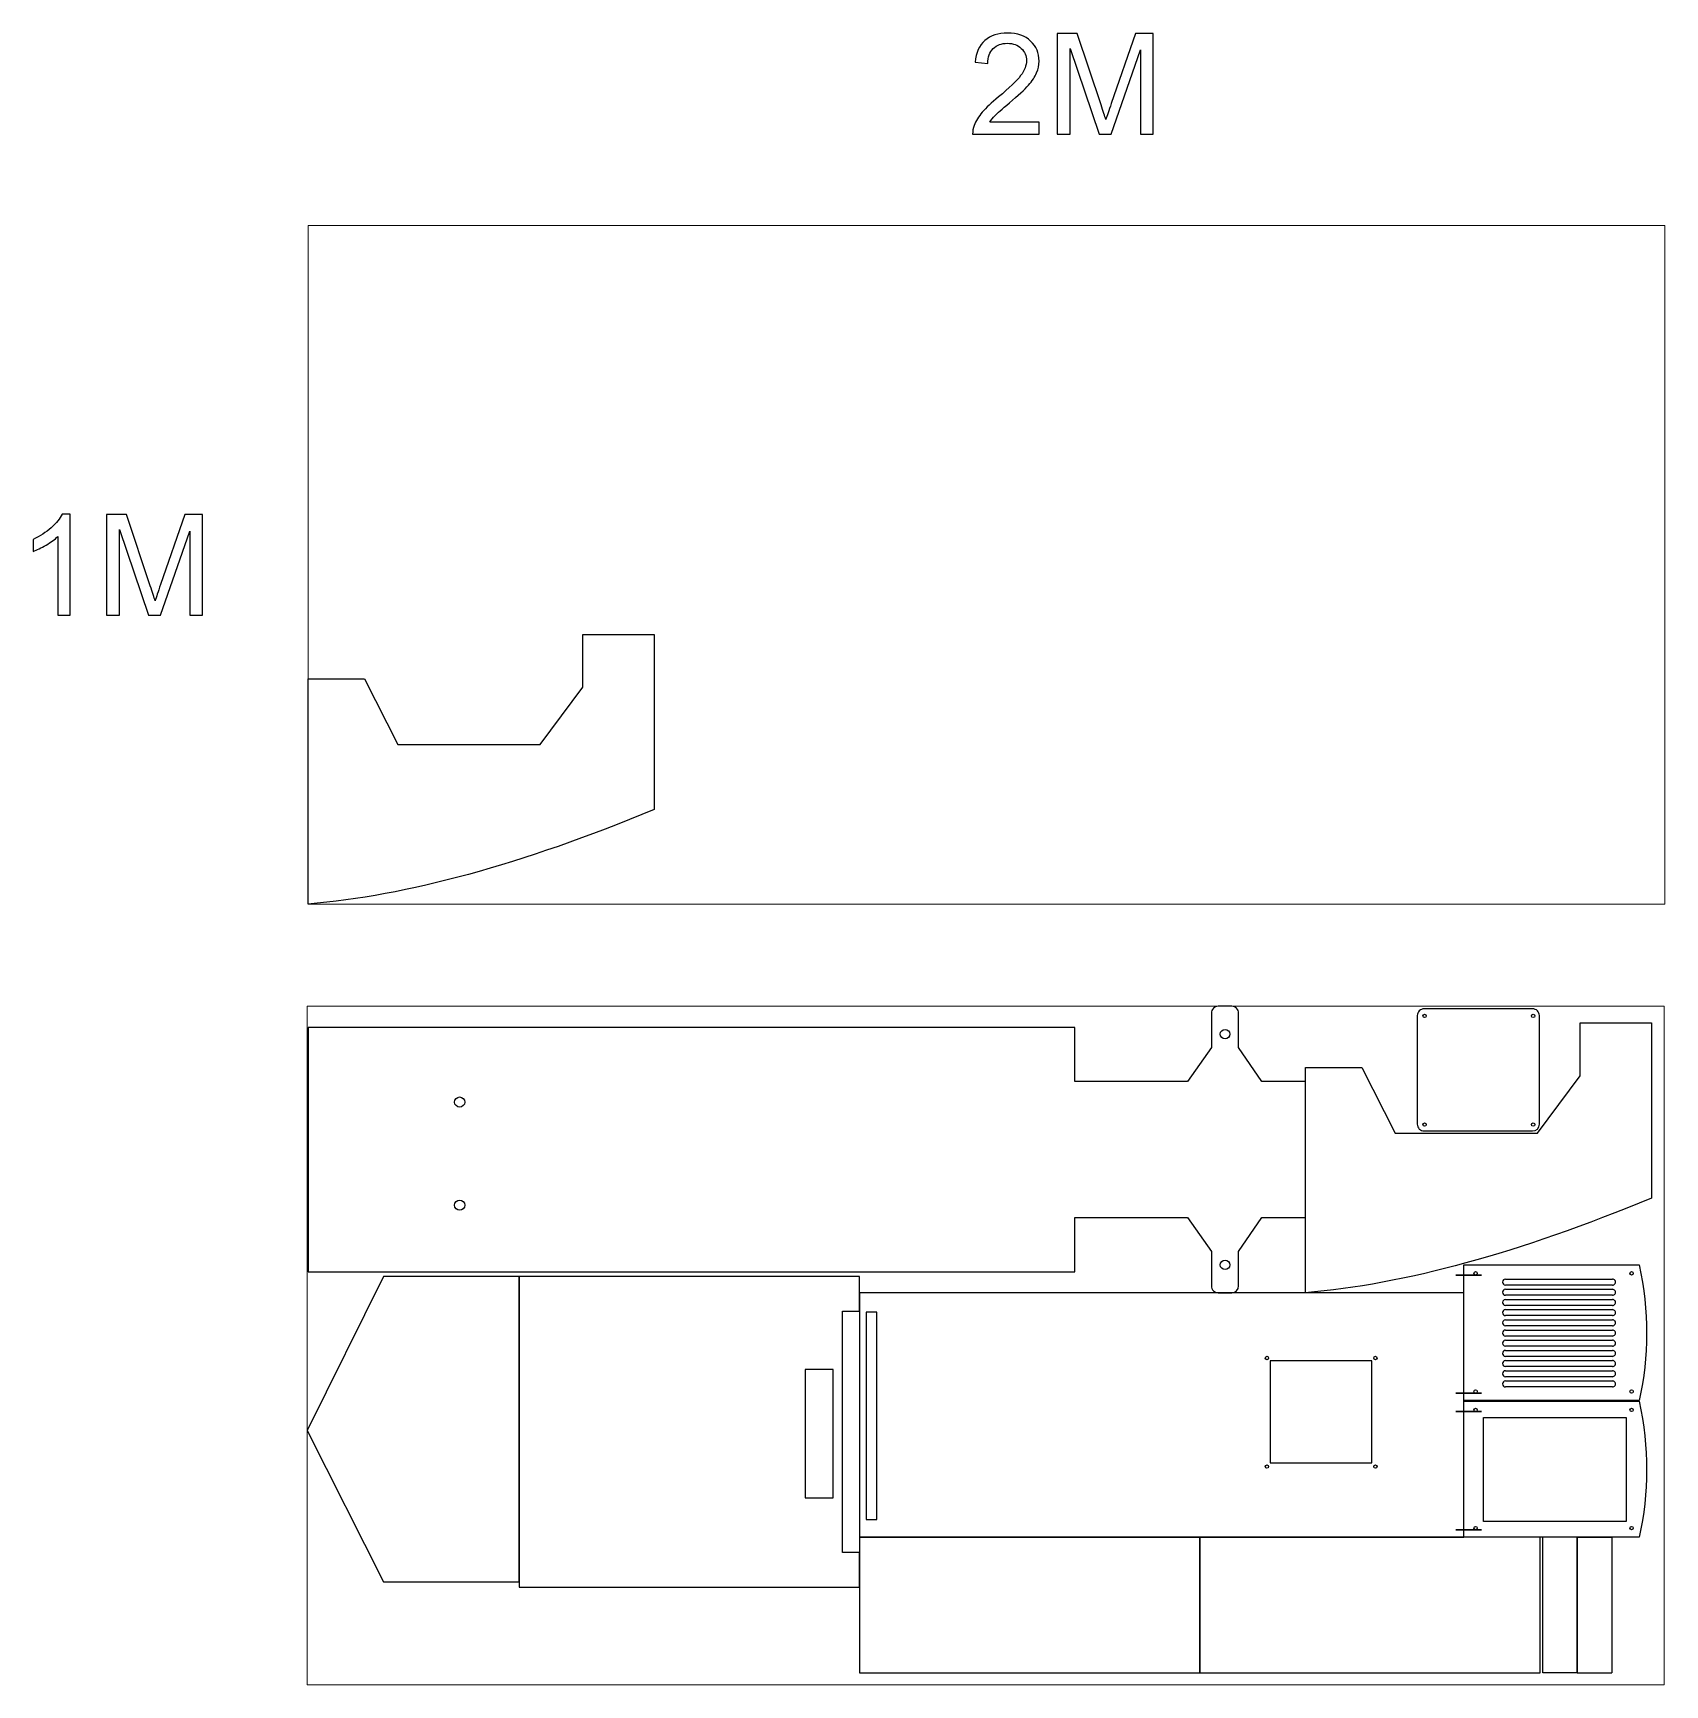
# Model space of a CAD drawing. Header units: millimetres. Extents: x -3024 to -618, y -8058 to -5624.
import ezdxf

# ---------------------------------------------------------------- set-up
doc = ezdxf.new("R2010")
doc.units = ezdxf.units.MM
doc.header["$MEASUREMENT"] = 0
doc.layers.add('Layer 1', color=7, linetype='Continuous')

msp = doc.modelspace()

# ---------------------------------------------------------------- linework, layer by layer
at = {"layer": 'Layer 1', "color": 250, "lineweight": 18}
for points in [[(-2618.2688, -6907.3419), (-618.2688, -6907.3419), (-618.2688, -5907.3419), (-2618.2688, -5907.3419), (-2618.2688, -6907.3419)], [(-2619.2882, -8057.9833), (-619.2882, -8057.9833), (-619.2882, -7057.9833), (-2619.2882, -7057.9833), (-2619.2882, -8057.9833)]]:
    msp.add_lwpolyline(points, close=True, dxfattribs=at)
at = {"layer": 'Layer 1', "color": 240}
for points, knots in [([(-1540.4937, -5755.3527), (-1540.4937, -5755.3527), (-1540.4937, -5772.7537), (-1540.4937, -5772.7537), (-1540.4937, -5772.7537), (-1540.4937, -5772.7537), (-1638.6848, -5772.7537), (-1638.6848, -5772.7537), (-1638.6848, -5772.7537), (-1638.8229, -5768.3689), (-1638.0979, -5764.1568), (-1636.5442, -5760.0828), (-1636.5442, -5760.0828), (-1634.0239, -5753.4193), (-1629.9844, -5746.8249), (-1624.4257, -5740.3686), (-1624.4257, -5740.3686), (-1618.8671, -5733.9123), (-1610.9262, -5726.4547), (-1600.603, -5717.9959), (-1600.603, -5717.9959), (-1584.5485, -5704.7726), (-1573.6384, -5694.3113), (-1567.9417, -5686.5776), (-1567.9417, -5686.5776), (-1562.2104, -5678.8438), (-1559.3448, -5671.5243), (-1559.3448, -5664.6192), (-1559.3448, -5664.6192), (-1559.3448, -5657.4033), (-1561.9342, -5651.3268), (-1567.1131, -5646.3551), (-1567.1131, -5646.3551), (-1572.2919, -5641.4179), (-1579.0589, -5638.9321), (-1587.3796, -5638.9321), (-1587.3796, -5638.9321), (-1596.1837, -5638.9321), (-1603.2269, -5641.556), (-1608.5094, -5646.8039), (-1608.5094, -5646.8039), (-1613.7918, -5652.0173), (-1616.4503, -5659.2677), (-1616.5193, -5668.5551), (-1616.5193, -5668.5551), (-1616.5193, -5668.5551), (-1635.1632, -5666.6908), (-1635.1632, -5666.6908), (-1635.1632, -5666.6908), (-1633.8858, -5652.7424), (-1629.0522, -5642.1085), (-1620.6969, -5634.789), (-1620.6969, -5634.789), (-1612.3072, -5627.4696), (-1601.0863, -5623.8098), (-1586.9653, -5623.8098), (-1586.9653, -5623.8098), (-1572.7407, -5623.8098), (-1561.4508, -5627.7458), (-1553.1647, -5635.6521), (-1553.1647, -5635.6521), (-1544.844, -5643.5585), (-1540.7009, -5653.3638), (-1540.7009, -5665.0335), (-1540.7009, -5665.0335), (-1540.7009, -5670.9719), (-1541.9093, -5676.8068), (-1544.3606, -5682.538), (-1544.3606, -5682.538), (-1546.7774, -5688.3038), (-1550.8169, -5694.3458), (-1556.4446, -5700.6986), (-1556.4446, -5700.6986), (-1562.1068, -5707.0168), (-1571.4633, -5715.7518), (-1584.514, -5726.8), (-1584.514, -5726.8), (-1595.4587, -5735.9838), (-1602.5019, -5742.1985), (-1605.6092, -5745.4784), (-1605.6092, -5745.4784), (-1608.7165, -5748.7583), (-1611.2714, -5752.0383), (-1613.3084, -5755.3527), (-1613.3084, -5755.3527), (-1613.3084, -5755.3527), (-1540.4937, -5755.3527), (-1540.4937, -5755.3527)], [0, 0, 0, 0, 0.043478261, 0.043478261, 0.043478261, 0.043478261, 0.086956522, 0.086956522, 0.086956522, 0.086956522, 0.130434783, 0.130434783, 0.130434783, 0.130434783, 0.173913043, 0.173913043, 0.173913043, 0.173913043, 0.217391304, 0.217391304, 0.217391304, 0.217391304, 0.260869565, 0.260869565, 0.260869565, 0.260869565, 0.304347826, 0.304347826, 0.304347826, 0.304347826, 0.347826087, 0.347826087, 0.347826087, 0.347826087, 0.391304348, 0.391304348, 0.391304348, 0.391304348, 0.434782609, 0.434782609, 0.434782609, 0.434782609, 0.47826087, 0.47826087, 0.47826087, 0.47826087, 0.52173913, 0.52173913, 0.52173913, 0.52173913, 0.565217391, 0.565217391, 0.565217391, 0.565217391, 0.608695652, 0.608695652, 0.608695652, 0.608695652, 0.652173913, 0.652173913, 0.652173913, 0.652173913, 0.695652174, 0.695652174, 0.695652174, 0.695652174, 0.739130435, 0.739130435, 0.739130435, 0.739130435, 0.782608696, 0.782608696, 0.782608696, 0.782608696, 0.826086957, 0.826086957, 0.826086957, 0.826086957, 0.869565217, 0.869565217, 0.869565217, 0.869565217, 0.913043478, 0.913043478, 0.913043478, 0.913043478, 1, 1, 1, 1]), ([(-1513.9434, -5772.7537), (-1513.9434, -5772.7537), (-1513.9434, -5624.4313), (-1513.9434, -5624.4313), (-1513.9434, -5624.4313), (-1513.9434, -5624.4313), (-1484.5275, -5624.4313), (-1484.5275, -5624.4313), (-1484.5275, -5624.4313), (-1484.5275, -5624.4313), (-1449.4494, -5729.4239), (-1449.4494, -5729.4239), (-1449.4494, -5729.4239), (-1446.204, -5739.1947), (-1443.8563, -5746.5142), (-1442.3717, -5751.3823), (-1442.3717, -5751.3823), (-1440.6799, -5745.9963), (-1438.0214, -5738.0554), (-1434.4307, -5727.5941), (-1434.4307, -5727.5941), (-1434.4307, -5727.5941), (-1398.7312, -5624.4313), (-1398.7312, -5624.4313), (-1398.7312, -5624.4313), (-1398.7312, -5624.4313), (-1372.4571, -5624.4313), (-1372.4571, -5624.4313), (-1372.4571, -5624.4313), (-1372.4571, -5624.4313), (-1372.4571, -5772.7537), (-1372.4571, -5772.7537), (-1372.4571, -5772.7537), (-1372.4571, -5772.7537), (-1391.3082, -5772.7537), (-1391.3082, -5772.7537), (-1391.3082, -5772.7537), (-1391.3082, -5772.7537), (-1391.3082, -5648.6683), (-1391.3082, -5648.6683), (-1391.3082, -5648.6683), (-1391.3082, -5648.6683), (-1434.6034, -5772.7537), (-1434.6034, -5772.7537), (-1434.6034, -5772.7537), (-1434.6034, -5772.7537), (-1452.2805, -5772.7537), (-1452.2805, -5772.7537), (-1452.2805, -5772.7537), (-1452.2805, -5772.7537), (-1495.0924, -5646.3896), (-1495.0924, -5646.3896), (-1495.0924, -5646.3896), (-1495.0924, -5646.3896), (-1495.0924, -5772.7537), (-1495.0924, -5772.7537), (-1495.0924, -5772.7537), (-1495.0924, -5772.7537), (-1513.9434, -5772.7537), (-1513.9434, -5772.7537)], [0, 0, 0, 0, 0.0625, 0.0625, 0.0625, 0.0625, 0.125, 0.125, 0.125, 0.125, 0.1875, 0.1875, 0.1875, 0.1875, 0.25, 0.25, 0.25, 0.25, 0.3125, 0.3125, 0.3125, 0.3125, 0.375, 0.375, 0.375, 0.375, 0.4375, 0.4375, 0.4375, 0.4375, 0.5, 0.5, 0.5, 0.5, 0.5625, 0.5625, 0.5625, 0.5625, 0.625, 0.625, 0.625, 0.625, 0.6875, 0.6875, 0.6875, 0.6875, 0.75, 0.75, 0.75, 0.75, 0.8125, 0.8125, 0.8125, 0.8125, 0.875, 0.875, 0.875, 0.875, 1, 1, 1, 1]), ([(-2968.8642, -6481.8139), (-2968.8642, -6481.8139), (-2987.0938, -6481.8139), (-2987.0938, -6481.8139), (-2987.0938, -6481.8139), (-2987.0938, -6481.8139), (-2987.0938, -6365.7385), (-2987.0938, -6365.7385), (-2987.0938, -6365.7385), (-2991.4786, -6369.9506), (-2997.2444, -6374.1282), (-3004.3567, -6378.3059), (-3004.3567, -6378.3059), (-3011.469, -6382.4835), (-3017.8907, -6385.6253), (-3023.5529, -6387.6968), (-3023.5529, -6387.6968), (-3023.5529, -6387.6968), (-3023.5529, -6370.0887), (-3023.5529, -6370.0887), (-3023.5529, -6370.0887), (-3013.3679, -6365.3242), (-3004.4602, -6359.5239), (-2996.8301, -6352.6878), (-2996.8301, -6352.6878), (-2989.1999, -6345.8862), (-2983.7793, -6339.2918), (-2980.603, -6332.87), (-2980.603, -6332.87), (-2980.603, -6332.87), (-2968.8642, -6332.87), (-2968.8642, -6332.87), (-2968.8642, -6332.87), (-2968.8642, -6332.87), (-2968.8642, -6481.8139), (-2968.8642, -6481.8139)], [0, 0, 0, 0, 0.1, 0.1, 0.1, 0.1, 0.2, 0.2, 0.2, 0.2, 0.3, 0.3, 0.3, 0.3, 0.4, 0.4, 0.4, 0.4, 0.5, 0.5, 0.5, 0.5, 0.6, 0.6, 0.6, 0.6, 0.7, 0.7, 0.7, 0.7, 0.8, 0.8, 0.8, 0.8, 1, 1, 1, 1]), ([(-2915.1767, -6481.8139), (-2915.1767, -6481.8139), (-2915.1767, -6333.4915), (-2915.1767, -6333.4915), (-2915.1767, -6333.4915), (-2915.1767, -6333.4915), (-2885.7608, -6333.4915), (-2885.7608, -6333.4915), (-2885.7608, -6333.4915), (-2885.7608, -6333.4915), (-2850.6827, -6438.4841), (-2850.6827, -6438.4841), (-2850.6827, -6438.4841), (-2847.4373, -6448.2549), (-2845.0896, -6455.5744), (-2843.605, -6460.4425), (-2843.605, -6460.4425), (-2841.9132, -6455.0565), (-2839.2547, -6447.1156), (-2835.664, -6436.6543), (-2835.664, -6436.6543), (-2835.664, -6436.6543), (-2799.9645, -6333.4915), (-2799.9645, -6333.4915), (-2799.9645, -6333.4915), (-2799.9645, -6333.4915), (-2773.6904, -6333.4915), (-2773.6904, -6333.4915), (-2773.6904, -6333.4915), (-2773.6904, -6333.4915), (-2773.6904, -6481.8139), (-2773.6904, -6481.8139), (-2773.6904, -6481.8139), (-2773.6904, -6481.8139), (-2792.5415, -6481.8139), (-2792.5415, -6481.8139), (-2792.5415, -6481.8139), (-2792.5415, -6481.8139), (-2792.5415, -6357.7285), (-2792.5415, -6357.7285), (-2792.5415, -6357.7285), (-2792.5415, -6357.7285), (-2835.8367, -6481.8139), (-2835.8367, -6481.8139), (-2835.8367, -6481.8139), (-2835.8367, -6481.8139), (-2853.5138, -6481.8139), (-2853.5138, -6481.8139), (-2853.5138, -6481.8139), (-2853.5138, -6481.8139), (-2896.3257, -6355.4498), (-2896.3257, -6355.4498), (-2896.3257, -6355.4498), (-2896.3257, -6355.4498), (-2896.3257, -6481.8139), (-2896.3257, -6481.8139), (-2896.3257, -6481.8139), (-2896.3257, -6481.8139), (-2915.1767, -6481.8139), (-2915.1767, -6481.8139)], [0, 0, 0, 0, 0.0625, 0.0625, 0.0625, 0.0625, 0.125, 0.125, 0.125, 0.125, 0.1875, 0.1875, 0.1875, 0.1875, 0.25, 0.25, 0.25, 0.25, 0.3125, 0.3125, 0.3125, 0.3125, 0.375, 0.375, 0.375, 0.375, 0.4375, 0.4375, 0.4375, 0.4375, 0.5, 0.5, 0.5, 0.5, 0.5625, 0.5625, 0.5625, 0.5625, 0.625, 0.625, 0.625, 0.625, 0.6875, 0.6875, 0.6875, 0.6875, 0.75, 0.75, 0.75, 0.75, 0.8125, 0.8125, 0.8125, 0.8125, 0.875, 0.875, 0.875, 0.875, 1, 1, 1, 1])]:
    msp.add_open_spline(points, degree=3, knots=knots, dxfattribs=at)
at = {"layer": 'Layer 1', "lineweight": 25}
for points in [[(-2213.2686, -6509.842), (-2213.2686, -6509.842), (-2108.2686, -6509.842), (-2108.2686, -6509.842)], [(-2213.2686, -6587.842), (-2213.2686, -6587.842), (-2213.2686, -6509.842), (-2213.2686, -6509.842)], [(-2108.2686, -6509.842), (-2108.2686, -6509.842), (-2108.2686, -6768.042), (-2108.2686, -6768.042)], [(-2618.2686, -6907.342), (-2618.2686, -6907.342), (-2618.2686, -6575.342), (-2618.2686, -6575.342)], [(-2618.2686, -6575.342), (-2618.2686, -6575.342), (-2535.0224, -6575.342), (-2535.0224, -6575.342)], [(-2535.0224, -6575.342), (-2535.0224, -6575.342), (-2485.7686, -6672.042), (-2485.7686, -6672.042)], [(-2276.2686, -6672.042), (-2276.2686, -6672.042), (-2213.2686, -6587.842), (-2213.2686, -6587.842)], [(-2485.7686, -6672.042), (-2485.7686, -6672.042), (-2276.2686, -6672.042), (-2276.2686, -6672.042)], [(-2108.2686, -6768.042), (-2302.962, -6848.9294), (-2472.962, -6895.3627), (-2618.2686, -6907.342)], [(-1256.6808, -7057.9835), (-1256.6808, -7057.9835), (-1276.6808, -7057.9835), (-1276.6808, -7057.9835)], [(-1286.6808, -7067.9835), (-1286.6808, -7067.9835), (-1286.6808, -7118.4835), (-1286.6808, -7118.4835)], [(-1246.6808, -7118.4835), (-1246.6808, -7118.4835), (-1246.6808, -7067.9835), (-1246.6808, -7067.9835)], [(-983.2682, -7071.6877), (-983.2682, -7071.6877), (-983.2682, -7231.6877), (-983.2682, -7231.6877)], [(-813.2682, -7061.6877), (-813.2682, -7061.6877), (-973.2682, -7061.6877), (-973.2682, -7061.6877)], [(-803.2682, -7231.6877), (-803.2682, -7231.6877), (-803.2682, -7071.6877), (-803.2682, -7071.6877)], [(-743.2682, -7082.4837), (-743.2682, -7082.4837), (-638.2682, -7082.4837), (-638.2682, -7082.4837)], [(-743.2682, -7160.4837), (-743.2682, -7160.4837), (-743.2682, -7082.4837), (-743.2682, -7082.4837)], [(-638.2682, -7082.4837), (-638.2682, -7082.4837), (-638.2682, -7340.6837), (-638.2682, -7340.6837)], [(-2618.2686, -7088.9835), (-2618.2686, -7088.9835), (-2618.2686, -7448.9835), (-2618.2686, -7448.9835)], [(-1488.2686, -7088.9835), (-1488.2686, -7088.9835), (-2618.2686, -7088.9835), (-2618.2686, -7088.9835)], [(-1488.2686, -7168.9835), (-1488.2686, -7168.9835), (-1488.2686, -7088.9835), (-1488.2686, -7088.9835)], [(-1286.6808, -7118.4835), (-1286.6808, -7118.4835), (-1321.8411, -7168.9835), (-1321.8411, -7168.9835)], [(-1212.5145, -7168.9835), (-1212.5145, -7168.9835), (-1246.6808, -7118.4835), (-1246.6808, -7118.4835)], [(-1148.2682, -7479.9837), (-1148.2682, -7479.9837), (-1148.2682, -7147.9837), (-1148.2682, -7147.9837)], [(-1148.2682, -7147.9837), (-1148.2682, -7147.9837), (-1065.022, -7147.9837), (-1065.022, -7147.9837)], [(-1065.022, -7147.9837), (-1065.022, -7147.9837), (-1015.7682, -7244.6837), (-1015.7682, -7244.6837)], [(-1321.8411, -7168.9835), (-1321.8411, -7168.9835), (-1488.2686, -7168.9835), (-1488.2686, -7168.9835)], [(-1148.2686, -7168.9835), (-1148.2686, -7168.9835), (-1212.5145, -7168.9835), (-1212.5145, -7168.9835)], [(-1148.2686, -7368.9835), (-1148.2686, -7368.9835), (-1148.2686, -7168.9835), (-1148.2686, -7168.9835)], [(-806.2682, -7244.6837), (-806.2682, -7244.6837), (-743.2682, -7160.4837), (-743.2682, -7160.4837)], [(-1015.7682, -7244.6837), (-1015.7682, -7244.6837), (-806.2682, -7244.6837), (-806.2682, -7244.6837)], [(-973.2682, -7241.6877), (-973.2682, -7241.6877), (-813.2682, -7241.6877), (-813.2682, -7241.6877)], [(-813.2682, -7241.6877), (-807.7454, -7241.6877), (-803.2682, -7237.2106), (-803.2682, -7231.6878)], [(-638.2682, -7340.6837), (-832.9616, -7421.5711), (-1002.9616, -7468.0044), (-1148.2682, -7479.9837)], [(-1488.2686, -7368.9835), (-1488.2686, -7368.9835), (-1321.8411, -7368.9835), (-1321.8411, -7368.9835)], [(-1488.2686, -7448.9835), (-1488.2686, -7448.9835), (-1488.2686, -7368.9835), (-1488.2686, -7368.9835)], [(-1321.8411, -7368.9835), (-1321.8411, -7368.9835), (-1286.6808, -7419.4835), (-1286.6808, -7419.4835)], [(-1246.6808, -7419.4835), (-1246.6808, -7419.4835), (-1212.5145, -7368.9835), (-1212.5145, -7368.9835)], [(-1212.5145, -7368.9835), (-1212.5145, -7368.9835), (-1148.2686, -7368.9835), (-1148.2686, -7368.9835)], [(-1286.6808, -7419.4835), (-1286.6808, -7419.4835), (-1286.6808, -7469.9835), (-1286.6808, -7469.9835)], [(-1246.6808, -7469.9835), (-1246.6808, -7469.9835), (-1246.6808, -7419.4835), (-1246.6808, -7419.4835)], [(-914.7016, -7638.7713), (-914.7016, -7638.7713), (-914.7016, -7438.7713), (-914.7016, -7438.7713)], [(-914.7016, -7438.7713), (-914.7016, -7438.7713), (-656.4016, -7438.7713), (-656.4016, -7438.7713)], [(-656.4016, -7438.7713), (-641.6343, -7507.0941), (-641.6343, -7573.7608), (-656.4016, -7638.7713)], [(-2506.9016, -7456.0129), (-2506.9016, -7456.0129), (-2619.2882, -7683.1647), (-2619.2882, -7683.1647)], [(-2618.2686, -7448.9835), (-2618.2686, -7448.9835), (-1488.2686, -7448.9835), (-1488.2686, -7448.9835)], [(-2506.8927, -7456.0073), (-2506.8965, -7456.0073), (-2506.8999, -7456.0095), (-2506.9016, -7456.0129)], [(-2306.9116, -7456.0073), (-2306.9116, -7456.0073), (-2506.8927, -7456.0073), (-2506.8927, -7456.0073)], [(-2306.9016, -7456.0173), (-2306.9016, -7456.0118), (-2306.9061, -7456.0073), (-2306.9116, -7456.0073)], [(-2306.9016, -7905.9973), (-2306.9016, -7905.9973), (-2306.9016, -7456.0173), (-2306.9016, -7456.0173)], [(-1805.3012, -7456.0073), (-1805.3012, -7456.0073), (-2306.9012, -7456.0073), (-2306.9012, -7456.0073)], [(-2306.9012, -7456.0073), (-2306.9012, -7456.0073), (-2306.9012, -7914.0073), (-2306.9012, -7914.0073)], [(-1805.3012, -7507.0073), (-1805.3012, -7507.0073), (-1805.3012, -7456.0073), (-1805.3012, -7456.0073)], [(-1256.6808, -7479.9835), (-1251.1579, -7479.9835), (-1246.6808, -7475.5064), (-1246.6808, -7469.9836)], [(-853.3564, -7459.936), (-853.3564, -7459.936), (-695.6705, -7459.936), (-695.6705, -7459.936)], [(-695.6705, -7468.7947), (-695.6705, -7468.7947), (-853.3564, -7468.7947), (-853.3564, -7468.7947)], [(-914.702, -7479.9839), (-914.702, -7479.9839), (-1805.3008, -7479.9839), (-1805.3008, -7479.9839)], [(-1805.3008, -7479.9839), (-1805.3008, -7479.9839), (-1805.3008, -7839.9839), (-1805.3008, -7839.9839)], [(-1276.6808, -7479.9835), (-1276.6808, -7479.9835), (-1256.6808, -7479.9835), (-1256.6808, -7479.9835)], [(-914.702, -7839.9839), (-914.702, -7839.9839), (-914.702, -7479.9839), (-914.702, -7479.9839)], [(-853.3564, -7474.936), (-853.3564, -7474.936), (-695.6705, -7474.936), (-695.6705, -7474.936)], [(-695.6705, -7483.7947), (-695.6705, -7483.7947), (-853.3564, -7483.7947), (-853.3564, -7483.7947)], [(-853.3564, -7489.936), (-853.3564, -7489.936), (-695.6705, -7489.936), (-695.6705, -7489.936)], [(-1830.3012, -7507.0073), (-1830.3012, -7507.0073), (-1805.3012, -7507.0073), (-1805.3012, -7507.0073)], [(-1830.3012, -7863.0073), (-1830.3012, -7863.0073), (-1830.3012, -7507.0073), (-1830.3012, -7507.0073)], [(-1779.6677, -7508.5909), (-1779.6677, -7508.5909), (-1795.6889, -7508.5909), (-1795.6889, -7508.5909)], [(-1795.6889, -7508.5909), (-1795.6889, -7508.5909), (-1795.6889, -7814.1033), (-1795.6889, -7814.1033)], [(-1779.6677, -7814.1033), (-1779.6677, -7814.1033), (-1779.6677, -7508.5909), (-1779.6677, -7508.5909)], [(-695.6705, -7498.7947), (-695.6705, -7498.7947), (-853.3564, -7498.7947), (-853.3564, -7498.7947)], [(-853.3564, -7504.936), (-853.3564, -7504.936), (-695.6705, -7504.936), (-695.6705, -7504.936)], [(-695.6705, -7513.7947), (-695.6705, -7513.7947), (-853.3564, -7513.7947), (-853.3564, -7513.7947)], [(-853.3564, -7519.936), (-853.3564, -7519.936), (-695.6705, -7519.936), (-695.6705, -7519.936)], [(-695.6705, -7528.7947), (-695.6705, -7528.7947), (-853.3564, -7528.7947), (-853.3564, -7528.7947)], [(-853.3564, -7534.936), (-853.3564, -7534.936), (-695.6705, -7534.936), (-695.6705, -7534.936)], [(-695.6705, -7543.7947), (-695.6705, -7543.7947), (-853.3564, -7543.7947), (-853.3564, -7543.7947)], [(-853.3564, -7549.936), (-853.3564, -7549.936), (-695.6705, -7549.936), (-695.6705, -7549.936)], [(-695.6705, -7558.7947), (-695.6705, -7558.7947), (-853.3564, -7558.7947), (-853.3564, -7558.7947)], [(-853.3564, -7564.936), (-853.3564, -7564.936), (-695.6705, -7564.936), (-695.6705, -7564.936)], [(-1844.1464, -7593.0047), (-1844.1464, -7593.0047), (-1885.5346, -7593.0047), (-1885.5346, -7593.0047)], [(-1885.5346, -7593.0047), (-1885.5346, -7593.0047), (-1885.5346, -7782.1786), (-1885.5346, -7782.1786)], [(-1844.1464, -7782.1786), (-1844.1464, -7782.1786), (-1844.1464, -7593.0047), (-1844.1464, -7593.0047)], [(-1050.2496, -7580.436), (-1050.2496, -7580.436), (-1200.2496, -7580.436), (-1200.2496, -7580.436)], [(-1200.2496, -7580.436), (-1200.2496, -7580.436), (-1200.2496, -7730.436), (-1200.2496, -7730.436)], [(-1050.2496, -7730.436), (-1050.2496, -7730.436), (-1050.2496, -7580.436), (-1050.2496, -7580.436)], [(-695.6705, -7573.7947), (-695.6705, -7573.7947), (-853.3564, -7573.7947), (-853.3564, -7573.7947)], [(-853.3564, -7579.936), (-853.3564, -7579.936), (-695.6705, -7579.936), (-695.6705, -7579.936)], [(-695.6705, -7588.7947), (-695.6705, -7588.7947), (-853.3564, -7588.7947), (-853.3564, -7588.7947)], [(-853.3564, -7594.936), (-853.3564, -7594.936), (-695.6705, -7594.936), (-695.6705, -7594.936)], [(-695.6705, -7603.7947), (-695.6705, -7603.7947), (-853.3564, -7603.7947), (-853.3564, -7603.7947)], [(-853.3564, -7609.936), (-853.3564, -7609.936), (-695.6705, -7609.936), (-695.6705, -7609.936)], [(-695.6705, -7618.7947), (-695.6705, -7618.7947), (-853.3564, -7618.7947), (-853.3564, -7618.7947)], [(-656.4016, -7638.7713), (-656.4016, -7638.7713), (-914.7016, -7638.7713), (-914.7016, -7638.7713)], [(-914.7016, -7839.9839), (-914.7016, -7839.9839), (-914.7016, -7639.9839), (-914.7016, -7639.9839)], [(-914.7016, -7639.9839), (-914.7016, -7639.9839), (-656.4016, -7639.9839), (-656.4016, -7639.9839)], [(-656.4016, -7639.9839), (-641.6343, -7708.3067), (-641.6343, -7774.9734), (-656.4016, -7839.9839)], [(-885.5228, -7816.9765), (-885.5228, -7816.9765), (-885.5228, -7663.9765), (-885.5228, -7663.9765)], [(-885.5228, -7663.9765), (-885.5228, -7663.9765), (-675.5228, -7663.9765), (-675.5228, -7663.9765)], [(-675.5228, -7663.9765), (-675.5228, -7663.9765), (-675.5228, -7816.9765), (-675.5228, -7816.9765)], [(-2619.2882, -7683.1647), (-2619.2882, -7683.1647), (-2506.9017, -7906.0018), (-2506.9017, -7906.0018)], [(-1200.2496, -7730.436), (-1200.2496, -7730.436), (-1050.2496, -7730.436), (-1050.2496, -7730.436)], [(-1885.5346, -7782.1786), (-1885.5346, -7782.1786), (-1844.1464, -7782.1786), (-1844.1464, -7782.1786)], [(-1795.6889, -7814.1033), (-1795.6889, -7814.1033), (-1779.6677, -7814.1033), (-1779.6677, -7814.1033)], [(-675.5228, -7816.9765), (-675.5228, -7816.9765), (-885.5228, -7816.9765), (-885.5228, -7816.9765)], [(-1805.3008, -7839.9839), (-1805.3008, -7839.9839), (-914.702, -7839.9839), (-914.702, -7839.9839)], [(-1303.7008, -7839.9843), (-1303.7008, -7839.9843), (-1805.3008, -7839.9843), (-1805.3008, -7839.9843)], [(-1805.3008, -7839.9843), (-1805.3008, -7839.9843), (-1805.3008, -8039.9843), (-1805.3008, -8039.9843)], [(-1303.7008, -8039.9843), (-1303.7008, -8039.9843), (-1303.7008, -7839.9843), (-1303.7008, -7839.9843)], [(-802.1004, -7839.9843), (-802.1004, -7839.9843), (-1303.7004, -7839.9843), (-1303.7004, -7839.9843)], [(-1303.7004, -7839.9843), (-1303.7004, -7839.9843), (-1303.7004, -8039.9843), (-1303.7004, -8039.9843)], [(-656.4016, -7839.9839), (-656.4016, -7839.9839), (-914.7016, -7839.9839), (-914.7016, -7839.9839)], [(-802.1004, -8039.9843), (-802.1004, -8039.9843), (-802.1004, -7839.9843), (-802.1004, -7839.9843)], [(-798.456, -8039.9843), (-798.456, -8039.9843), (-798.456, -7839.9843), (-798.456, -7839.9843)], [(-747.456, -7839.9843), (-747.456, -7839.9843), (-798.456, -7839.9843), (-798.456, -7839.9843)], [(-747.456, -7839.9843), (-747.456, -7839.9843), (-747.456, -8039.9843), (-747.456, -8039.9843)], [(-747.4556, -8039.9843), (-747.4556, -8039.9843), (-747.4556, -7839.9843), (-747.4556, -7839.9843)], [(-747.4556, -7839.9843), (-747.4556, -7839.9843), (-696.4556, -7839.9843), (-696.4556, -7839.9843)], [(-696.4556, -7839.9843), (-696.4556, -7839.9843), (-696.4556, -8039.9843), (-696.4556, -8039.9843)], [(-1805.3012, -7863.0073), (-1805.3012, -7863.0073), (-1830.3012, -7863.0073), (-1830.3012, -7863.0073)], [(-1805.3012, -7914.0073), (-1805.3012, -7914.0073), (-1805.3012, -7863.0073), (-1805.3012, -7863.0073)], [(-2506.9017, -7906.0018), (-2506.9, -7906.0052), (-2506.8965, -7906.0073), (-2506.8927, -7906.0073)], [(-2506.8927, -7906.0073), (-2506.8927, -7906.0073), (-2306.9116, -7906.0073), (-2306.9116, -7906.0073)], [(-2306.9012, -7914.0073), (-2306.9012, -7914.0073), (-1805.3012, -7914.0073), (-1805.3012, -7914.0073)], [(-1805.3008, -8039.9843), (-1805.3008, -8039.9843), (-1303.7008, -8039.9843), (-1303.7008, -8039.9843)], [(-1303.7004, -8039.9843), (-1303.7004, -8039.9843), (-802.1004, -8039.9843), (-802.1004, -8039.9843)], [(-747.456, -8039.9843), (-747.456, -8039.9843), (-798.456, -8039.9843), (-798.456, -8039.9843)], [(-747.4556, -8039.9843), (-747.4556, -8039.9843), (-696.4556, -8039.9843), (-696.4556, -8039.9843)]]:
    msp.add_open_spline(points, degree=3, dxfattribs=at)
for points, knots in [([(-1276.6808, -7057.9835), (-1279.3329, -7057.9835), (-1281.8765, -7059.0371), (-1283.7518, -7060.9124), (-1283.7518, -7060.9124), (-1285.6272, -7062.7878), (-1286.6808, -7065.3313), (-1286.6808, -7067.9835)], [0, 0, 0, 0, 0.333333333, 0.333333333, 0.333333333, 0.333333333, 1, 1, 1, 1]), ([(-1246.6808, -7067.9835), (-1246.6808, -7065.3313), (-1247.7343, -7062.7878), (-1249.6097, -7060.9124), (-1249.6097, -7060.9124), (-1251.4851, -7059.0371), (-1254.0286, -7057.9835), (-1256.6808, -7057.9835)], [0, 0, 0, 0, 0.333333333, 0.333333333, 0.333333333, 0.333333333, 1, 1, 1, 1]), ([(-973.2682, -7061.6877), (-975.9204, -7061.6877), (-978.4639, -7062.7413), (-980.3393, -7064.6166), (-980.3393, -7064.6166), (-982.2146, -7066.492), (-983.2682, -7069.0355), (-983.2682, -7071.6877)], [0, 0, 0, 0, 0.333333333, 0.333333333, 0.333333333, 0.333333333, 1, 1, 1, 1]), ([(-970.0074, -7072.1821), (-970.0074, -7070.8014), (-971.1267, -7069.6821), (-972.5074, -7069.6821), (-972.5074, -7069.6821), (-973.8881, -7069.6821), (-975.0074, -7070.8014), (-975.0074, -7072.1821), (-975.0074, -7072.1821), (-975.0074, -7073.5628), (-973.8881, -7074.6821), (-972.5074, -7074.6821), (-972.5074, -7074.6821), (-971.1267, -7074.6821), (-970.0074, -7073.5628), (-970.0074, -7072.1821)], [0, 0, 0, 0, 0.2, 0.2, 0.2, 0.2, 0.4, 0.4, 0.4, 0.4, 0.6, 0.6, 0.6, 0.6, 1, 1, 1, 1]), ([(-810.0074, -7072.1821), (-810.0074, -7070.8014), (-811.1267, -7069.6821), (-812.5074, -7069.6821), (-812.5074, -7069.6821), (-813.8881, -7069.6821), (-815.0074, -7070.8014), (-815.0074, -7072.1821), (-815.0074, -7072.1821), (-815.0074, -7073.5628), (-813.8881, -7074.6821), (-812.5074, -7074.6821), (-812.5074, -7074.6821), (-811.1267, -7074.6821), (-810.0074, -7073.5628), (-810.0074, -7072.1821)], [0, 0, 0, 0, 0.2, 0.2, 0.2, 0.2, 0.4, 0.4, 0.4, 0.4, 0.6, 0.6, 0.6, 0.6, 1, 1, 1, 1]), ([(-803.2682, -7071.6877), (-803.2682, -7069.0355), (-804.3218, -7066.492), (-806.1971, -7064.6166), (-806.1971, -7064.6166), (-808.0725, -7062.7413), (-810.616, -7061.6877), (-813.2682, -7061.6877)], [0, 0, 0, 0, 0.333333333, 0.333333333, 0.333333333, 0.333333333, 1, 1, 1, 1]), ([(-1259.6808, -7098.9835), (-1259.6808, -7095.1175), (-1262.8148, -7091.9835), (-1266.6808, -7091.9835), (-1266.6808, -7091.9835), (-1270.5467, -7091.9835), (-1273.6808, -7095.1175), (-1273.6808, -7098.9835), (-1273.6808, -7098.9835), (-1273.6808, -7102.8495), (-1270.5468, -7105.9835), (-1266.6808, -7105.9835), (-1266.6808, -7105.9835), (-1262.8148, -7105.9835), (-1259.6808, -7102.8495), (-1259.6808, -7098.9835)], [0, 0, 0, 0, 0.2, 0.2, 0.2, 0.2, 0.4, 0.4, 0.4, 0.4, 0.6, 0.6, 0.6, 0.6, 1, 1, 1, 1]), ([(-2387.2423, -7199.0654), (-2387.2423, -7194.9233), (-2390.6002, -7191.5654), (-2394.7423, -7191.5654), (-2394.7423, -7191.5654), (-2398.8845, -7191.5654), (-2402.2423, -7194.9233), (-2402.2423, -7199.0654), (-2402.2423, -7199.0654), (-2402.2423, -7203.2075), (-2398.8845, -7206.5654), (-2394.7424, -7206.5654), (-2394.7424, -7206.5654), (-2390.6002, -7206.5655), (-2387.2424, -7203.2076), (-2387.2423, -7199.0655), (-2387.2423, -7199.0655), (-2387.2423, -7199.0654), (-2387.2423, -7199.0654)], [0, 0, 0, 0, 0.2, 0.2, 0.2, 0.2, 0.4, 0.4, 0.4, 0.4, 0.6, 0.6, 0.6, 0.6, 1, 1, 1, 1.0001, 1.0001, 1.0001, 1.0001]), ([(-983.2682, -7231.6877), (-983.2682, -7234.3399), (-982.2146, -7236.8834), (-980.3393, -7238.7588), (-980.3393, -7238.7588), (-978.4639, -7240.6341), (-975.9204, -7241.6877), (-973.2682, -7241.6877)], [0, 0, 0, 0, 0.333333333, 0.333333333, 0.333333333, 0.333333333, 1, 1, 1, 1]), ([(-970.0074, -7232.1821), (-970.0074, -7230.8014), (-971.1267, -7229.6821), (-972.5074, -7229.6821), (-972.5074, -7229.6821), (-973.8881, -7229.6821), (-975.0074, -7230.8014), (-975.0074, -7232.1821), (-975.0074, -7232.1821), (-975.0074, -7233.5628), (-973.8881, -7234.6821), (-972.5074, -7234.6821), (-972.5074, -7234.6821), (-971.1267, -7234.6821), (-970.0074, -7233.5628), (-970.0074, -7232.1821)], [0, 0, 0, 0, 0.2, 0.2, 0.2, 0.2, 0.4, 0.4, 0.4, 0.4, 0.6, 0.6, 0.6, 0.6, 1, 1, 1, 1]), ([(-810.0074, -7232.1821), (-810.0074, -7230.8014), (-811.1267, -7229.6821), (-812.5074, -7229.6821), (-812.5074, -7229.6821), (-813.8881, -7229.6821), (-815.0074, -7230.8014), (-815.0074, -7232.1821), (-815.0074, -7232.1821), (-815.0074, -7233.5628), (-813.8881, -7234.6821), (-812.5074, -7234.6821), (-812.5074, -7234.6821), (-811.1267, -7234.6821), (-810.0074, -7233.5628), (-810.0074, -7232.1821)], [0, 0, 0, 0, 0.2, 0.2, 0.2, 0.2, 0.4, 0.4, 0.4, 0.4, 0.6, 0.6, 0.6, 0.6, 1, 1, 1, 1]), ([(-2387.2423, -7351.0074), (-2387.2423, -7346.8652), (-2390.6002, -7343.5074), (-2394.7423, -7343.5074), (-2394.7423, -7343.5074), (-2398.8845, -7343.5074), (-2402.2423, -7346.8652), (-2402.2423, -7351.0074), (-2402.2423, -7351.0074), (-2402.2423, -7355.1495), (-2398.8845, -7358.5074), (-2394.7424, -7358.5074), (-2394.7424, -7358.5074), (-2390.6002, -7358.5074), (-2387.2424, -7355.1495), (-2387.2423, -7351.0074)], [0, 0, 0, 0, 0.2, 0.2, 0.2, 0.2, 0.4, 0.4, 0.4, 0.4, 0.6, 0.6, 0.6, 0.6, 1, 1, 1, 1]), ([(-1259.6808, -7438.9835), (-1259.6808, -7435.1175), (-1262.8148, -7431.9835), (-1266.6808, -7431.9835), (-1266.6808, -7431.9835), (-1270.5467, -7431.9835), (-1273.6808, -7435.1175), (-1273.6808, -7438.9835), (-1273.6808, -7438.9835), (-1273.6808, -7442.8495), (-1270.5468, -7445.9835), (-1266.6808, -7445.9835), (-1266.6808, -7445.9835), (-1262.8148, -7445.9835), (-1259.6808, -7442.8495), (-1259.6808, -7438.9835)], [0, 0, 0, 0, 0.2, 0.2, 0.2, 0.2, 0.4, 0.4, 0.4, 0.4, 0.6, 0.6, 0.6, 0.6, 1, 1, 1, 1]), ([(-1286.6808, -7469.9835), (-1286.6808, -7472.6357), (-1285.6272, -7475.1792), (-1283.7518, -7477.0546), (-1283.7518, -7477.0546), (-1281.8765, -7478.9299), (-1279.3329, -7479.9835), (-1276.6808, -7479.9835)], [0, 0, 0, 0, 0.333333333, 0.333333333, 0.333333333, 0.333333333, 1, 1, 1, 1]), ([(-897.3594, -7453.9385), (-895.9787, -7453.9385), (-894.8594, -7452.8192), (-894.8594, -7451.4385), (-894.8594, -7451.4385), (-894.8594, -7450.0578), (-895.9787, -7448.9385), (-897.3594, -7448.9385), (-897.3594, -7448.9385), (-898.7402, -7448.9385), (-899.8594, -7450.0578), (-899.8594, -7451.4385), (-899.8594, -7451.4385), (-899.8595, -7452.8192), (-898.7402, -7453.9385), (-897.3595, -7453.9385), (-855.9385, -7453.9385), (-980.2014, -7453.9385), (-897.3594, -7453.9385)], [0, 0, 0, 0, 0.2, 0.2, 0.2, 0.2, 0.4, 0.4, 0.4, 0.4, 0.6, 0.6, 0.6, 0.6, 1, 1, 1, 1.0001, 1.0001, 1.0001, 1.0001]), ([(-853.3564, -7459.936), (-855.8027, -7459.936), (-857.7858, -7461.9191), (-857.7858, -7464.3654), (-857.7858, -7464.3654), (-857.7858, -7466.8116), (-855.8027, -7468.7947), (-853.3565, -7468.7947)], [0, 0, 0, 0, 0.333333333, 0.333333333, 0.333333333, 0.333333333, 1, 1, 1, 1]), ([(-695.6705, -7468.7947), (-694.088, -7468.7947), (-692.6258, -7467.9505), (-691.8346, -7466.5801), (-691.8346, -7466.5801), (-691.0433, -7465.2096), (-691.0433, -7463.5211), (-691.8346, -7462.1507), (-691.8346, -7462.1507), (-692.6258, -7460.7802), (-694.088, -7459.936), (-695.6705, -7459.936)], [0, 0, 0, 0, 0.25, 0.25, 0.25, 0.25, 0.5, 0.5, 0.5, 0.5, 1, 1, 1, 1]), ([(-667.5242, -7453.9385), (-666.1435, -7453.9385), (-665.0242, -7452.8192), (-665.0242, -7451.4385), (-665.0242, -7451.4385), (-665.0242, -7450.0578), (-666.1435, -7448.9385), (-667.5242, -7448.9385), (-667.5242, -7448.9385), (-668.9049, -7448.9385), (-670.0242, -7450.0578), (-670.0242, -7451.4385), (-670.0242, -7451.4385), (-670.0242, -7452.8192), (-668.9049, -7453.9385), (-667.5242, -7453.9385)], [0, 0, 0, 0, 0.2, 0.2, 0.2, 0.2, 0.4, 0.4, 0.4, 0.4, 0.6, 0.6, 0.6, 0.6, 1, 1, 1, 1]), ([(-853.3564, -7474.936), (-855.8027, -7474.936), (-857.7858, -7476.9191), (-857.7858, -7479.3654), (-857.7858, -7479.3654), (-857.7858, -7481.8116), (-855.8027, -7483.7947), (-853.3565, -7483.7947)], [0, 0, 0, 0, 0.333333333, 0.333333333, 0.333333333, 0.333333333, 1, 1, 1, 1]), ([(-853.3564, -7489.936), (-855.8027, -7489.936), (-857.7858, -7491.9191), (-857.7858, -7494.3654), (-857.7858, -7494.3654), (-857.7858, -7496.8116), (-855.8027, -7498.7947), (-853.3565, -7498.7947)], [0, 0, 0, 0, 0.333333333, 0.333333333, 0.333333333, 0.333333333, 1, 1, 1, 1]), ([(-695.6705, -7483.7947), (-694.088, -7483.7947), (-692.6258, -7482.9505), (-691.8346, -7481.5801), (-691.8346, -7481.5801), (-691.0433, -7480.2096), (-691.0433, -7478.5211), (-691.8346, -7477.1507), (-691.8346, -7477.1507), (-692.6258, -7475.7802), (-694.088, -7474.936), (-695.6705, -7474.936)], [0, 0, 0, 0, 0.25, 0.25, 0.25, 0.25, 0.5, 0.5, 0.5, 0.5, 1, 1, 1, 1]), ([(-695.6705, -7498.7947), (-694.088, -7498.7947), (-692.6258, -7497.9505), (-691.8346, -7496.5801), (-691.8346, -7496.5801), (-691.0433, -7495.2096), (-691.0433, -7493.5211), (-691.8346, -7492.1507), (-691.8346, -7492.1507), (-692.6258, -7490.7802), (-694.088, -7489.936), (-695.6705, -7489.936)], [0, 0, 0, 0, 0.25, 0.25, 0.25, 0.25, 0.5, 0.5, 0.5, 0.5, 1, 1, 1, 1]), ([(-853.3564, -7504.936), (-855.8027, -7504.936), (-857.7858, -7506.9191), (-857.7858, -7509.3654), (-857.7858, -7509.3654), (-857.7858, -7511.8116), (-855.8027, -7513.7947), (-853.3565, -7513.7947)], [0, 0, 0, 0, 0.333333333, 0.333333333, 0.333333333, 0.333333333, 1, 1, 1, 1]), ([(-853.3564, -7519.936), (-855.8027, -7519.936), (-857.7858, -7521.9191), (-857.7858, -7524.3654), (-857.7858, -7524.3654), (-857.7858, -7526.8116), (-855.8027, -7528.7947), (-853.3565, -7528.7947)], [0, 0, 0, 0, 0.333333333, 0.333333333, 0.333333333, 0.333333333, 1, 1, 1, 1]), ([(-695.6705, -7513.7947), (-694.088, -7513.7947), (-692.6258, -7512.9505), (-691.8346, -7511.5801), (-691.8346, -7511.5801), (-691.0433, -7510.2096), (-691.0433, -7508.5211), (-691.8346, -7507.1507), (-691.8346, -7507.1507), (-692.6258, -7505.7802), (-694.088, -7504.936), (-695.6705, -7504.936)], [0, 0, 0, 0, 0.25, 0.25, 0.25, 0.25, 0.5, 0.5, 0.5, 0.5, 1, 1, 1, 1]), ([(-695.6705, -7528.7947), (-694.088, -7528.7947), (-692.6258, -7527.9505), (-691.8346, -7526.5801), (-691.8346, -7526.5801), (-691.0433, -7525.2096), (-691.0433, -7523.5211), (-691.8346, -7522.1507), (-691.8346, -7522.1507), (-692.6258, -7520.7802), (-694.088, -7519.936), (-695.6705, -7519.936)], [0, 0, 0, 0, 0.25, 0.25, 0.25, 0.25, 0.5, 0.5, 0.5, 0.5, 1, 1, 1, 1]), ([(-853.3564, -7534.936), (-855.8027, -7534.936), (-857.7858, -7536.9191), (-857.7858, -7539.3654), (-857.7858, -7539.3654), (-857.7858, -7541.8116), (-855.8027, -7543.7947), (-853.3565, -7543.7947)], [0, 0, 0, 0, 0.333333333, 0.333333333, 0.333333333, 0.333333333, 1, 1, 1, 1]), ([(-695.6705, -7543.7947), (-694.088, -7543.7947), (-692.6258, -7542.9505), (-691.8346, -7541.5801), (-691.8346, -7541.5801), (-691.0433, -7540.2096), (-691.0433, -7538.5211), (-691.8346, -7537.1507), (-691.8346, -7537.1507), (-692.6258, -7535.7802), (-694.088, -7534.936), (-695.6705, -7534.936)], [0, 0, 0, 0, 0.25, 0.25, 0.25, 0.25, 0.5, 0.5, 0.5, 0.5, 1, 1, 1, 1]), ([(-853.3564, -7549.936), (-855.8027, -7549.936), (-857.7858, -7551.9191), (-857.7858, -7554.3654), (-857.7858, -7554.3654), (-857.7858, -7556.8116), (-855.8027, -7558.7947), (-853.3565, -7558.7947)], [0, 0, 0, 0, 0.333333333, 0.333333333, 0.333333333, 0.333333333, 1, 1, 1, 1]), ([(-853.3564, -7564.936), (-855.8027, -7564.936), (-857.7858, -7566.9191), (-857.7858, -7569.3654), (-857.7858, -7569.3654), (-857.7858, -7571.8116), (-855.8027, -7573.7947), (-853.3565, -7573.7947)], [0, 0, 0, 0, 0.333333333, 0.333333333, 0.333333333, 0.333333333, 1, 1, 1, 1]), ([(-695.6705, -7558.7947), (-694.088, -7558.7947), (-692.6258, -7557.9505), (-691.8346, -7556.5801), (-691.8346, -7556.5801), (-691.0433, -7555.2096), (-691.0433, -7553.5211), (-691.8346, -7552.1507), (-691.8346, -7552.1507), (-692.6258, -7550.7802), (-694.088, -7549.936), (-695.6705, -7549.936)], [0, 0, 0, 0, 0.25, 0.25, 0.25, 0.25, 0.5, 0.5, 0.5, 0.5, 1, 1, 1, 1]), ([(-695.6705, -7573.7947), (-694.088, -7573.7947), (-692.6258, -7572.9505), (-691.8346, -7571.5801), (-691.8346, -7571.5801), (-691.0433, -7570.2096), (-691.0433, -7568.5211), (-691.8346, -7567.1507), (-691.8346, -7567.1507), (-692.6258, -7565.7802), (-694.088, -7564.936), (-695.6705, -7564.936)], [0, 0, 0, 0, 0.25, 0.25, 0.25, 0.25, 0.5, 0.5, 0.5, 0.5, 1, 1, 1, 1]), ([(-1207.4963, -7576.202), (-1207.4963, -7577.5827), (-1206.3771, -7578.702), (-1204.9963, -7578.702), (-1204.9963, -7578.702), (-1203.6156, -7578.702), (-1202.4963, -7577.5827), (-1202.4963, -7576.202), (-1202.4963, -7576.202), (-1202.4963, -7574.8213), (-1203.6156, -7573.702), (-1204.9963, -7573.702), (-1204.9963, -7573.702), (-1206.377, -7573.702), (-1207.4963, -7574.8213), (-1207.4963, -7576.202)], [0, 0, 0, 0, 0.2, 0.2, 0.2, 0.2, 0.4, 0.4, 0.4, 0.4, 0.6, 0.6, 0.6, 0.6, 1, 1, 1, 1]), ([(-1047.4963, -7576.202), (-1047.4963, -7577.5827), (-1046.3771, -7578.702), (-1044.9963, -7578.702), (-1044.9963, -7578.702), (-1043.6156, -7578.702), (-1042.4963, -7577.5827), (-1042.4963, -7576.202), (-1042.4963, -7576.202), (-1042.4963, -7574.8213), (-1043.6156, -7573.702), (-1044.9963, -7573.702), (-1044.9963, -7573.702), (-1046.377, -7573.702), (-1047.4963, -7574.8213), (-1047.4963, -7576.202)], [0, 0, 0, 0, 0.2, 0.2, 0.2, 0.2, 0.4, 0.4, 0.4, 0.4, 0.6, 0.6, 0.6, 0.6, 1, 1, 1, 1]), ([(-853.3564, -7579.936), (-855.8027, -7579.936), (-857.7858, -7581.9191), (-857.7858, -7584.3654), (-857.7858, -7584.3654), (-857.7858, -7586.8116), (-855.8027, -7588.7947), (-853.3565, -7588.7947)], [0, 0, 0, 0, 0.333333333, 0.333333333, 0.333333333, 0.333333333, 1, 1, 1, 1]), ([(-695.6705, -7588.7947), (-694.088, -7588.7947), (-692.6258, -7587.9505), (-691.8346, -7586.5801), (-691.8346, -7586.5801), (-691.0433, -7585.2096), (-691.0433, -7583.5211), (-691.8346, -7582.1507), (-691.8346, -7582.1507), (-692.6258, -7580.7802), (-694.088, -7579.936), (-695.6705, -7579.936)], [0, 0, 0, 0, 0.25, 0.25, 0.25, 0.25, 0.5, 0.5, 0.5, 0.5, 1, 1, 1, 1]), ([(-853.3564, -7594.936), (-855.8027, -7594.936), (-857.7858, -7596.9191), (-857.7858, -7599.3654), (-857.7858, -7599.3654), (-857.7858, -7601.8116), (-855.8027, -7603.7947), (-853.3565, -7603.7947)], [0, 0, 0, 0, 0.333333333, 0.333333333, 0.333333333, 0.333333333, 1, 1, 1, 1]), ([(-853.3564, -7609.936), (-855.8027, -7609.936), (-857.7858, -7611.9191), (-857.7858, -7614.3654), (-857.7858, -7614.3654), (-857.7858, -7616.8116), (-855.8027, -7618.7947), (-853.3565, -7618.7947)], [0, 0, 0, 0, 0.333333333, 0.333333333, 0.333333333, 0.333333333, 1, 1, 1, 1]), ([(-695.6705, -7603.7947), (-694.088, -7603.7947), (-692.6258, -7602.9505), (-691.8346, -7601.5801), (-691.8346, -7601.5801), (-691.0433, -7600.2096), (-691.0433, -7598.5211), (-691.8346, -7597.1507), (-691.8346, -7597.1507), (-692.6258, -7595.7802), (-694.088, -7594.936), (-695.6705, -7594.936)], [0, 0, 0, 0, 0.25, 0.25, 0.25, 0.25, 0.5, 0.5, 0.5, 0.5, 1, 1, 1, 1]), ([(-695.6705, -7618.7947), (-694.088, -7618.7947), (-692.6258, -7617.9505), (-691.8346, -7616.5801), (-691.8346, -7616.5801), (-691.0433, -7615.2096), (-691.0433, -7613.5211), (-691.8346, -7612.1507), (-691.8346, -7612.1507), (-692.6258, -7610.7802), (-694.088, -7609.936), (-695.6705, -7609.936)], [0, 0, 0, 0, 0.25, 0.25, 0.25, 0.25, 0.5, 0.5, 0.5, 0.5, 1, 1, 1, 1]), ([(-897.3594, -7628.0646), (-895.9787, -7628.0646), (-894.8594, -7626.9454), (-894.8594, -7625.5647), (-894.8594, -7625.5647), (-894.8594, -7624.1839), (-895.9787, -7623.0647), (-897.3594, -7623.0646), (-897.3594, -7623.0646), (-898.7402, -7623.0646), (-899.8594, -7624.1839), (-899.8594, -7625.5646), (-899.8594, -7625.5646), (-899.8595, -7626.9453), (-898.7402, -7628.0646), (-897.3595, -7628.0646), (-855.9385, -7628.0646), (-980.2014, -7628.0646), (-897.3594, -7628.0646)], [0, 0, 0, 0, 0.2, 0.2, 0.2, 0.2, 0.4, 0.4, 0.4, 0.4, 0.6, 0.6, 0.6, 0.6, 1, 1, 1, 1.0001, 1.0001, 1.0001, 1.0001]), ([(-667.5242, -7628.0646), (-666.1435, -7628.0646), (-665.0242, -7626.9454), (-665.0242, -7625.5647), (-665.0242, -7625.5647), (-665.0242, -7624.1839), (-666.1435, -7623.0647), (-667.5242, -7623.0646), (-667.5242, -7623.0646), (-668.9049, -7623.0646), (-670.0242, -7624.1839), (-670.0242, -7625.5646), (-670.0242, -7625.5646), (-670.0242, -7626.9453), (-668.9049, -7628.0646), (-667.5242, -7628.0646)], [0, 0, 0, 0, 0.2, 0.2, 0.2, 0.2, 0.4, 0.4, 0.4, 0.4, 0.6, 0.6, 0.6, 0.6, 1, 1, 1, 1]), ([(-897.3594, -7655.1511), (-895.9787, -7655.1511), (-894.8594, -7654.0318), (-894.8594, -7652.6511), (-894.8594, -7652.6511), (-894.8594, -7651.2704), (-895.9787, -7650.1511), (-897.3594, -7650.1511), (-897.3594, -7650.1511), (-898.7402, -7650.1511), (-899.8594, -7651.2704), (-899.8594, -7652.6511), (-899.8594, -7652.6511), (-899.8595, -7654.0318), (-898.7402, -7655.1511), (-897.3595, -7655.1511), (-855.9385, -7655.1511), (-980.2014, -7655.1511), (-897.3594, -7655.1511)], [0, 0, 0, 0, 0.2, 0.2, 0.2, 0.2, 0.4, 0.4, 0.4, 0.4, 0.6, 0.6, 0.6, 0.6, 1, 1, 1, 1.0001, 1.0001, 1.0001, 1.0001]), ([(-667.5242, -7655.1511), (-666.1435, -7655.1511), (-665.0242, -7654.0318), (-665.0242, -7652.6511), (-665.0242, -7652.6511), (-665.0242, -7651.2704), (-666.1435, -7650.1511), (-667.5242, -7650.1511), (-667.5242, -7650.1511), (-668.9049, -7650.1511), (-670.0242, -7651.2704), (-670.0242, -7652.6511), (-670.0242, -7652.6511), (-670.0242, -7654.0318), (-668.9049, -7655.1511), (-667.5242, -7655.1511)], [0, 0, 0, 0, 0.2, 0.2, 0.2, 0.2, 0.4, 0.4, 0.4, 0.4, 0.6, 0.6, 0.6, 0.6, 1, 1, 1, 1]), ([(-1207.4963, -7736.202), (-1207.4963, -7737.5827), (-1206.3771, -7738.702), (-1204.9963, -7738.702), (-1204.9963, -7738.702), (-1203.6156, -7738.702), (-1202.4963, -7737.5827), (-1202.4963, -7736.202), (-1202.4963, -7736.202), (-1202.4963, -7734.8213), (-1203.6156, -7733.702), (-1204.9963, -7733.702), (-1204.9963, -7733.702), (-1206.377, -7733.702), (-1207.4963, -7734.8213), (-1207.4963, -7736.202)], [0, 0, 0, 0, 0.2, 0.2, 0.2, 0.2, 0.4, 0.4, 0.4, 0.4, 0.6, 0.6, 0.6, 0.6, 1, 1, 1, 1]), ([(-1047.4963, -7736.202), (-1047.4963, -7737.5827), (-1046.3771, -7738.702), (-1044.9963, -7738.702), (-1044.9963, -7738.702), (-1043.6156, -7738.702), (-1042.4963, -7737.5827), (-1042.4963, -7736.202), (-1042.4963, -7736.202), (-1042.4963, -7734.8213), (-1043.6156, -7733.702), (-1044.9963, -7733.702), (-1044.9963, -7733.702), (-1046.377, -7733.702), (-1047.4963, -7734.8213), (-1047.4963, -7736.202)], [0, 0, 0, 0, 0.2, 0.2, 0.2, 0.2, 0.4, 0.4, 0.4, 0.4, 0.6, 0.6, 0.6, 0.6, 1, 1, 1, 1]), ([(-897.3594, -7829.2772), (-895.9787, -7829.2772), (-894.8594, -7828.158), (-894.8594, -7826.7773), (-894.8594, -7826.7773), (-894.8594, -7825.3965), (-895.9787, -7824.2773), (-897.3594, -7824.2772), (-897.3594, -7824.2772), (-898.7402, -7824.2772), (-899.8594, -7825.3965), (-899.8594, -7826.7772), (-899.8594, -7826.7772), (-899.8595, -7828.1579), (-898.7402, -7829.2772), (-897.3595, -7829.2772), (-855.9385, -7829.2772), (-980.2014, -7829.2772), (-897.3594, -7829.2772)], [0, 0, 0, 0, 0.2, 0.2, 0.2, 0.2, 0.4, 0.4, 0.4, 0.4, 0.6, 0.6, 0.6, 0.6, 1, 1, 1, 1.0001, 1.0001, 1.0001, 1.0001]), ([(-667.5242, -7829.2772), (-666.1435, -7829.2772), (-665.0242, -7828.158), (-665.0242, -7826.7773), (-665.0242, -7826.7773), (-665.0242, -7825.3965), (-666.1435, -7824.2773), (-667.5242, -7824.2772), (-667.5242, -7824.2772), (-668.9049, -7824.2772), (-670.0242, -7825.3965), (-670.0242, -7826.7772), (-670.0242, -7826.7772), (-670.0242, -7828.1579), (-668.9049, -7829.2772), (-667.5242, -7829.2772)], [0, 0, 0, 0, 0.2, 0.2, 0.2, 0.2, 0.4, 0.4, 0.4, 0.4, 0.6, 0.6, 0.6, 0.6, 1, 1, 1, 1]), ([(-2306.9116, -7906.0073), (-2306.909, -7906.0073), (-2306.9064, -7906.0062), (-2306.9046, -7906.0044), (-2306.9046, -7906.0044), (-2306.9027, -7906.0025), (-2306.9016, -7906), (-2306.9016, -7905.9973)], [0, 0, 0, 0, 0.333333333, 0.333333333, 0.333333333, 0.333333333, 1, 1, 1, 1])]:
    msp.add_open_spline(points, degree=3, knots=knots, dxfattribs=at)

doc.saveas('drawing.dxf')
